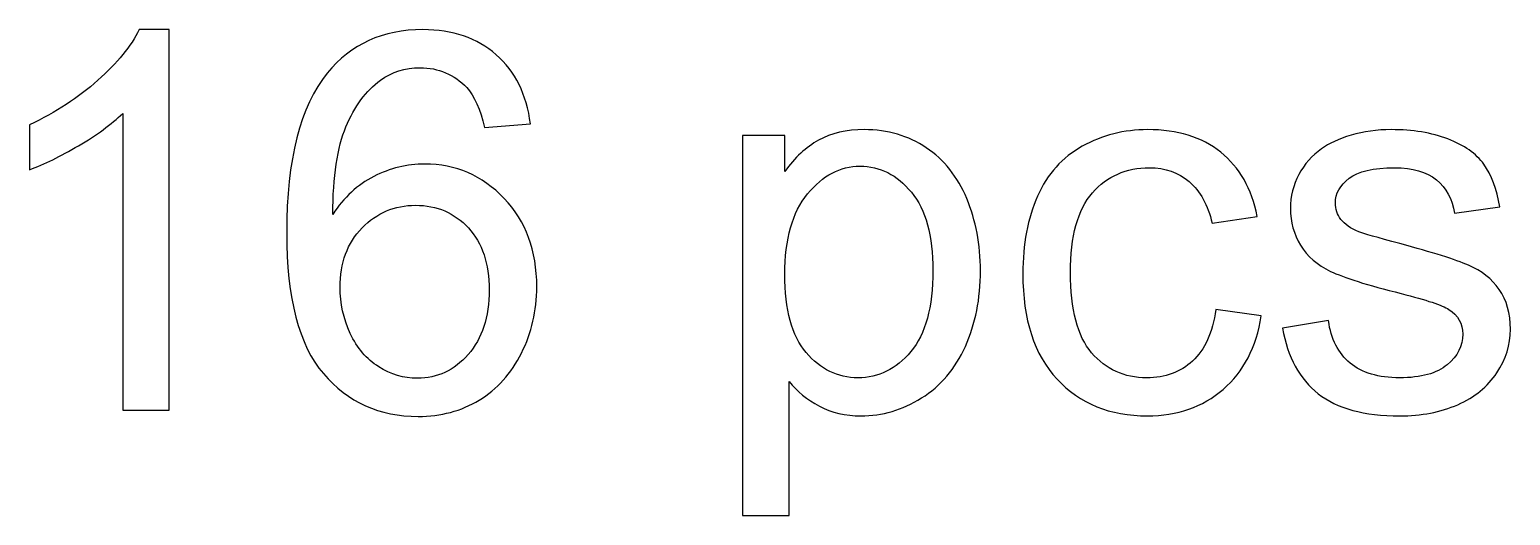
# Model space of a CAD drawing. Header units: millimetres. Extents: x -182 to 182, y -145 to 145.
# Drawn here: x -33.77 to -21.92, y -51.98 to -48.1 of the extents above; entities that cross this region are included whole.
import ezdxf

# ---------------------------------------------------------------- set-up
doc = ezdxf.new("R2010")
doc.units = ezdxf.units.MM
doc.header["$MEASUREMENT"] = 0
doc.layers.add('layer 1', color=7, linetype='Continuous')

msp = doc.modelspace()

# ---------------------------------------------------------------- linework, layer by layer
at = {"layer": 'layer 1', "color": 242}
for points, knots in [([(-32.6553, -51.1399), (-32.6553, -51.1399), (-33.0278, -51.1399), (-33.0278, -51.1399), (-33.0278, -51.1399), (-33.0278, -51.1399), (-33.0278, -48.7678), (-33.0278, -48.7678), (-33.0278, -48.7678), (-33.1174, -48.8539), (-33.2353, -48.9393), (-33.3806, -49.0247), (-33.3806, -49.0247), (-33.526, -49.11), (-33.6572, -49.1742), (-33.7729, -49.2166), (-33.7729, -49.2166), (-33.7729, -49.2166), (-33.7729, -48.8567), (-33.7729, -48.8567), (-33.7729, -48.8567), (-33.5648, -48.7594), (-33.3827, -48.6408), (-33.2268, -48.5011), (-33.2268, -48.5011), (-33.0709, -48.3621), (-32.9601, -48.2274), (-32.8952, -48.0962), (-32.8952, -48.0962), (-32.8952, -48.0962), (-32.6553, -48.0962), (-32.6553, -48.0962), (-32.6553, -48.0962), (-32.6553, -48.0962), (-32.6553, -51.1399), (-32.6553, -51.1399)], [0, 0, 0, 0, 0.1, 0.1, 0.1, 0.1, 0.2, 0.2, 0.2, 0.2, 0.3, 0.3, 0.3, 0.3, 0.4, 0.4, 0.4, 0.4, 0.5, 0.5, 0.5, 0.5, 0.6, 0.6, 0.6, 0.6, 0.7, 0.7, 0.7, 0.7, 0.8, 0.8, 0.8, 0.8, 1, 1, 1, 1]), ([(-29.7633, -48.8497), (-29.7633, -48.8497), (-30.1316, -48.8793), (-30.1316, -48.8793), (-30.1316, -48.8793), (-30.1647, -48.7333), (-30.212, -48.6267), (-30.2734, -48.5604), (-30.2734, -48.5604), (-30.3743, -48.4539), (-30.4992, -48.401), (-30.6473, -48.401), (-30.6473, -48.401), (-30.7666, -48.401), (-30.8724, -48.4341), (-30.9634, -48.5004), (-30.9634, -48.5004), (-31.0805, -48.5858), (-31.1723, -48.71), (-31.2407, -48.8737), (-31.2407, -48.8737), (-31.3084, -49.0381), (-31.3437, -49.2716), (-31.3465, -49.5743), (-31.3465, -49.5743), (-31.2569, -49.4381), (-31.1469, -49.3365), (-31.017, -49.2709), (-31.017, -49.2709), (-30.8872, -49.2046), (-30.7518, -49.1714), (-30.6092, -49.1714), (-30.6092, -49.1714), (-30.3609, -49.1714), (-30.1492, -49.2631), (-29.9742, -49.4459), (-29.9742, -49.4459), (-29.8, -49.6286), (-29.7125, -49.8643), (-29.7125, -50.1542), (-29.7125, -50.1542), (-29.7125, -50.3447), (-29.7534, -50.5211), (-29.8352, -50.6848), (-29.8352, -50.6848), (-29.9178, -50.8485), (-30.03, -50.9734), (-30.1739, -51.0602), (-30.1739, -51.0602), (-30.3171, -51.147), (-30.4801, -51.1907), (-30.6622, -51.1907), (-30.6622, -51.1907), (-30.9719, -51.1907), (-31.2252, -51.0764), (-31.4213, -50.8485), (-31.4213, -50.8485), (-31.6168, -50.6206), (-31.7148, -50.2446), (-31.7148, -49.721), (-31.7148, -49.721), (-31.7148, -49.1354), (-31.6062, -48.7093), (-31.3896, -48.4433), (-31.3896, -48.4433), (-31.2005, -48.2119), (-30.9458, -48.0962), (-30.6248, -48.0962), (-30.6248, -48.0962), (-30.3863, -48.0962), (-30.1901, -48.1632), (-30.0377, -48.2965), (-30.0377, -48.2965), (-29.8853, -48.4299), (-29.7936, -48.614), (-29.7633, -48.8497)], [0, 0, 0, 0, 0.05, 0.05, 0.05, 0.05, 0.1, 0.1, 0.1, 0.1, 0.15, 0.15, 0.15, 0.15, 0.2, 0.2, 0.2, 0.2, 0.25, 0.25, 0.25, 0.25, 0.3, 0.3, 0.3, 0.3, 0.35, 0.35, 0.35, 0.35, 0.4, 0.4, 0.4, 0.4, 0.45, 0.45, 0.45, 0.45, 0.5, 0.5, 0.5, 0.5, 0.55, 0.55, 0.55, 0.55, 0.6, 0.6, 0.6, 0.6, 0.65, 0.65, 0.65, 0.65, 0.7, 0.7, 0.7, 0.7, 0.75, 0.75, 0.75, 0.75, 0.8, 0.8, 0.8, 0.8, 0.85, 0.85, 0.85, 0.85, 0.9, 0.9, 0.9, 0.9, 1, 1, 1, 1]), ([(-28.0657, -51.9823), (-28.0657, -51.9823), (-28.0657, -48.9428), (-28.0657, -48.9428), (-28.0657, -48.9428), (-28.0657, -48.9428), (-27.727, -48.9428), (-27.727, -48.9428), (-27.727, -48.9428), (-27.727, -48.9428), (-27.727, -49.2314), (-27.727, -49.2314), (-27.727, -49.2314), (-27.6473, -49.1199), (-27.557, -49.0359), (-27.4561, -48.9802), (-27.4561, -48.9802), (-27.3559, -48.9245), (-27.2339, -48.8963), (-27.0906, -48.8963), (-27.0906, -48.8963), (-26.903, -48.8963), (-26.7379, -48.9442), (-26.5946, -49.0409), (-26.5946, -49.0409), (-26.4514, -49.1368), (-26.3435, -49.273), (-26.2701, -49.448), (-26.2701, -49.448), (-26.1974, -49.6237), (-26.1607, -49.8156), (-26.1607, -50.0251), (-26.1607, -50.0251), (-26.1607, -50.2488), (-26.2009, -50.4506), (-26.2814, -50.6305), (-26.2814, -50.6305), (-26.3618, -50.8097), (-26.4789, -50.9473), (-26.6327, -51.0432), (-26.6327, -51.0432), (-26.7858, -51.1385), (-26.9474, -51.1865), (-27.1167, -51.1865), (-27.1167, -51.1865), (-27.2409, -51.1865), (-27.3524, -51.1604), (-27.4505, -51.1082), (-27.4505, -51.1082), (-27.5492, -51.0559), (-27.6297, -50.9903), (-27.6932, -50.9106), (-27.6932, -50.9106), (-27.6932, -50.9106), (-27.6932, -51.9823), (-27.6932, -51.9823), (-27.6932, -51.9823), (-27.6932, -51.9823), (-28.0657, -51.9823), (-28.0657, -51.9823)], [0, 0, 0, 0, 0.0625, 0.0625, 0.0625, 0.0625, 0.125, 0.125, 0.125, 0.125, 0.1875, 0.1875, 0.1875, 0.1875, 0.25, 0.25, 0.25, 0.25, 0.3125, 0.3125, 0.3125, 0.3125, 0.375, 0.375, 0.375, 0.375, 0.4375, 0.4375, 0.4375, 0.4375, 0.5, 0.5, 0.5, 0.5, 0.5625, 0.5625, 0.5625, 0.5625, 0.625, 0.625, 0.625, 0.625, 0.6875, 0.6875, 0.6875, 0.6875, 0.75, 0.75, 0.75, 0.75, 0.8125, 0.8125, 0.8125, 0.8125, 0.875, 0.875, 0.875, 0.875, 1, 1, 1, 1]), ([(-24.2762, -50.3356), (-24.2762, -50.3356), (-23.9121, -50.3864), (-23.9121, -50.3864), (-23.9121, -50.3864), (-23.9524, -50.6368), (-24.054, -50.8323), (-24.2184, -50.9741), (-24.2184, -50.9741), (-24.3828, -51.1159), (-24.5852, -51.1865), (-24.8244, -51.1865), (-24.8244, -51.1865), (-25.1243, -51.1865), (-25.3656, -51.0884), (-25.5476, -50.8923), (-25.5476, -50.8923), (-25.7304, -50.6961), (-25.8214, -50.4153), (-25.8214, -50.0498), (-25.8214, -50.0498), (-25.8214, -49.8128), (-25.7819, -49.606), (-25.7035, -49.4282), (-25.7035, -49.4282), (-25.6252, -49.2511), (-25.506, -49.1178), (-25.3451, -49.0296), (-25.3451, -49.0296), (-25.185, -48.9407), (-25.0107, -48.8963), (-24.8216, -48.8963), (-24.8216, -48.8963), (-24.5838, -48.8963), (-24.3884, -48.9562), (-24.2374, -49.0769), (-24.2374, -49.0769), (-24.0857, -49.1975), (-23.9883, -49.369), (-23.946, -49.5905), (-23.946, -49.5905), (-23.946, -49.5905), (-24.3058, -49.6455), (-24.3058, -49.6455), (-24.3058, -49.6455), (-24.3404, -49.4981), (-24.4011, -49.3873), (-24.4893, -49.3125), (-24.4893, -49.3125), (-24.5768, -49.2384), (-24.6826, -49.201), (-24.8068, -49.201), (-24.8068, -49.201), (-24.9945, -49.201), (-25.1469, -49.2681), (-25.2647, -49.4021), (-25.2647, -49.4021), (-25.3818, -49.5369), (-25.4404, -49.7486), (-25.4404, -50.0392), (-25.4404, -50.0392), (-25.4404, -50.3342), (-25.3839, -50.5479), (-25.271, -50.6813), (-25.271, -50.6813), (-25.1574, -50.8146), (-25.01, -50.8817), (-24.8287, -50.8817), (-24.8287, -50.8817), (-24.6819, -50.8817), (-24.5598, -50.8372), (-24.4625, -50.7476), (-24.4625, -50.7476), (-24.3644, -50.6587), (-24.3023, -50.5211), (-24.2762, -50.3356)], [0, 0, 0, 0, 0.05, 0.05, 0.05, 0.05, 0.1, 0.1, 0.1, 0.1, 0.15, 0.15, 0.15, 0.15, 0.2, 0.2, 0.2, 0.2, 0.25, 0.25, 0.25, 0.25, 0.3, 0.3, 0.3, 0.3, 0.35, 0.35, 0.35, 0.35, 0.4, 0.4, 0.4, 0.4, 0.45, 0.45, 0.45, 0.45, 0.5, 0.5, 0.5, 0.5, 0.55, 0.55, 0.55, 0.55, 0.6, 0.6, 0.6, 0.6, 0.65, 0.65, 0.65, 0.65, 0.7, 0.7, 0.7, 0.7, 0.75, 0.75, 0.75, 0.75, 0.8, 0.8, 0.8, 0.8, 0.85, 0.85, 0.85, 0.85, 0.9, 0.9, 0.9, 0.9, 1, 1, 1, 1]), ([(-23.7428, -50.4837), (-23.7428, -50.4837), (-23.3745, -50.4245), (-23.3745, -50.4245), (-23.3745, -50.4245), (-23.354, -50.5719), (-23.2962, -50.6848), (-23.2016, -50.7638), (-23.2016, -50.7638), (-23.1071, -50.8422), (-22.9744, -50.8817), (-22.8051, -50.8817), (-22.8051, -50.8817), (-22.6336, -50.8817), (-22.5066, -50.8471), (-22.4234, -50.7772), (-22.4234, -50.7772), (-22.3408, -50.7081), (-22.2992, -50.6263), (-22.2992, -50.5324), (-22.2992, -50.5324), (-22.2992, -50.4485), (-22.3366, -50.3821), (-22.4107, -50.3342), (-22.4107, -50.3342), (-22.4629, -50.301), (-22.5899, -50.2594), (-22.7917, -50.2079), (-22.7917, -50.2079), (-23.064, -50.1394), (-23.2524, -50.0802), (-23.3582, -50.0301), (-23.3582, -50.0301), (-23.4634, -49.9793), (-23.5431, -49.9101), (-23.5974, -49.8212), (-23.5974, -49.8212), (-23.6518, -49.733), (-23.6793, -49.635), (-23.6793, -49.5277), (-23.6793, -49.5277), (-23.6793, -49.4296), (-23.6567, -49.3393), (-23.6122, -49.2561), (-23.6122, -49.2561), (-23.5671, -49.1728), (-23.5064, -49.1037), (-23.4295, -49.0486), (-23.4295, -49.0486), (-23.3716, -49.0063), (-23.2926, -48.9703), (-23.1931, -48.9407), (-23.1931, -48.9407), (-23.093, -48.9111), (-22.9864, -48.8963), (-22.8721, -48.8963), (-22.8721, -48.8963), (-22.7, -48.8963), (-22.549, -48.9209), (-22.4192, -48.971), (-22.4192, -48.971), (-22.2886, -49.0204), (-22.1927, -49.0882), (-22.1306, -49.1728), (-22.1306, -49.1728), (-22.0692, -49.2582), (-22.0262, -49.3718), (-22.0029, -49.5143), (-22.0029, -49.5143), (-22.0029, -49.5143), (-22.3669, -49.5651), (-22.3669, -49.5651), (-22.3669, -49.5651), (-22.3832, -49.4508), (-22.4312, -49.3612), (-22.5102, -49.297), (-22.5102, -49.297), (-22.5892, -49.2328), (-22.7007, -49.201), (-22.8453, -49.201), (-22.8453, -49.201), (-23.0153, -49.201), (-23.1374, -49.2293), (-23.2101, -49.2857), (-23.2101, -49.2857), (-23.2827, -49.3422), (-23.3194, -49.4085), (-23.3194, -49.484), (-23.3194, -49.484), (-23.3194, -49.532), (-23.3046, -49.5757), (-23.2743, -49.6145), (-23.2743, -49.6145), (-23.2439, -49.654), (-23.1967, -49.6872), (-23.1318, -49.7133), (-23.1318, -49.7133), (-23.0944, -49.7274), (-22.9857, -49.7591), (-22.8037, -49.8085), (-22.8037, -49.8085), (-22.5412, -49.8784), (-22.3578, -49.9362), (-22.2534, -49.9807), (-22.2534, -49.9807), (-22.1489, -50.0251), (-22.0671, -50.0907), (-22.0078, -50.1754), (-22.0078, -50.1754), (-21.9478, -50.2608), (-21.9182, -50.3666), (-21.9182, -50.4936), (-21.9182, -50.4936), (-21.9182, -50.6171), (-21.9542, -50.7335), (-22.0269, -50.8429), (-22.0269, -50.8429), (-22.0995, -50.9522), (-22.204, -51.0369), (-22.3401, -51.0969), (-22.3401, -51.0969), (-22.477, -51.1568), (-22.6315, -51.1865), (-22.8037, -51.1865), (-22.8037, -51.1865), (-23.0887, -51.1865), (-23.3067, -51.1272), (-23.4563, -51.0094), (-23.4563, -51.0094), (-23.6059, -50.8908), (-23.7011, -50.7159), (-23.7428, -50.4837)], [0, 0, 0, 0, 0.0294118, 0.0294118, 0.0294118, 0.0294118, 0.0588235, 0.0588235, 0.0588235, 0.0588235, 0.0882353, 0.0882353, 0.0882353, 0.0882353, 0.1176471, 0.1176471, 0.1176471, 0.1176471, 0.1470588, 0.1470588, 0.1470588, 0.1470588, 0.1764706, 0.1764706, 0.1764706, 0.1764706, 0.2058824, 0.2058824, 0.2058824, 0.2058824, 0.2352941, 0.2352941, 0.2352941, 0.2352941, 0.2647059, 0.2647059, 0.2647059, 0.2647059, 0.2941176, 0.2941176, 0.2941176, 0.2941176, 0.3235294, 0.3235294, 0.3235294, 0.3235294, 0.3529412, 0.3529412, 0.3529412, 0.3529412, 0.3823529, 0.3823529, 0.3823529, 0.3823529, 0.4117647, 0.4117647, 0.4117647, 0.4117647, 0.4411765, 0.4411765, 0.4411765, 0.4411765, 0.4705882, 0.4705882, 0.4705882, 0.4705882, 0.5, 0.5, 0.5, 0.5, 0.5294118, 0.5294118, 0.5294118, 0.5294118, 0.5588235, 0.5588235, 0.5588235, 0.5588235, 0.5882353, 0.5882353, 0.5882353, 0.5882353, 0.6176471, 0.6176471, 0.6176471, 0.6176471, 0.6470588, 0.6470588, 0.6470588, 0.6470588, 0.6764706, 0.6764706, 0.6764706, 0.6764706, 0.7058824, 0.7058824, 0.7058824, 0.7058824, 0.7352941, 0.7352941, 0.7352941, 0.7352941, 0.7647059, 0.7647059, 0.7647059, 0.7647059, 0.7941176, 0.7941176, 0.7941176, 0.7941176, 0.8235294, 0.8235294, 0.8235294, 0.8235294, 0.8529412, 0.8529412, 0.8529412, 0.8529412, 0.8823529, 0.8823529, 0.8823529, 0.8823529, 0.9117647, 0.9117647, 0.9117647, 0.9117647, 0.9411765, 0.9411765, 0.9411765, 0.9411765, 1, 1, 1, 1]), ([(-27.727, -50.0548), (-27.727, -50.3363), (-27.6699, -50.5444), (-27.5563, -50.6792), (-27.5563, -50.6792), (-27.442, -50.8139), (-27.3037, -50.8817), (-27.1414, -50.8817), (-27.1414, -50.8817), (-26.9763, -50.8817), (-26.8352, -50.8118), (-26.7181, -50.6721), (-26.7181, -50.6721), (-26.6003, -50.5324), (-26.5417, -50.3165), (-26.5417, -50.0237), (-26.5417, -50.0237), (-26.5417, -49.7443), (-26.5989, -49.5355), (-26.7139, -49.3965), (-26.7139, -49.3965), (-26.8289, -49.2575), (-26.9657, -49.1883), (-27.1252, -49.1883), (-27.1252, -49.1883), (-27.2832, -49.1883), (-27.4229, -49.2624), (-27.5443, -49.4099), (-27.5443, -49.4099), (-27.6664, -49.5581), (-27.727, -49.7725), (-27.727, -50.0548)], [0, 0, 0, 0, 0.1111111, 0.1111111, 0.1111111, 0.1111111, 0.2222222, 0.2222222, 0.2222222, 0.2222222, 0.3333333, 0.3333333, 0.3333333, 0.3333333, 0.4444444, 0.4444444, 0.4444444, 0.4444444, 0.5555556, 0.5555556, 0.5555556, 0.5555556, 0.6666667, 0.6666667, 0.6666667, 0.6666667, 0.7777778, 0.7777778, 0.7777778, 0.7777778, 1, 1, 1, 1]), ([(-31.2873, -50.1578), (-31.2873, -50.2862), (-31.2598, -50.409), (-31.2054, -50.5261), (-31.2054, -50.5261), (-31.1511, -50.6432), (-31.0749, -50.7321), (-30.9782, -50.7935), (-30.9782, -50.7935), (-30.8809, -50.8549), (-30.7779, -50.8859), (-30.6685, -50.8859), (-30.6685, -50.8859), (-30.5098, -50.8859), (-30.3743, -50.8224), (-30.2621, -50.6954), (-30.2621, -50.6954), (-30.1499, -50.5684), (-30.0935, -50.3963), (-30.0935, -50.1782), (-30.0935, -50.1782), (-30.0935, -49.9687), (-30.1492, -49.8036), (-30.26, -49.6829), (-30.26, -49.6829), (-30.3708, -49.5623), (-30.5119, -49.5016), (-30.6833, -49.5016), (-30.6833, -49.5016), (-30.8512, -49.5016), (-30.9945, -49.5623), (-31.1116, -49.6829), (-31.1116, -49.6829), (-31.2287, -49.8036), (-31.2873, -49.9616), (-31.2873, -50.1578)], [0, 0, 0, 0, 0.1, 0.1, 0.1, 0.1, 0.2, 0.2, 0.2, 0.2, 0.3, 0.3, 0.3, 0.3, 0.4, 0.4, 0.4, 0.4, 0.5, 0.5, 0.5, 0.5, 0.6, 0.6, 0.6, 0.6, 0.7, 0.7, 0.7, 0.7, 0.8, 0.8, 0.8, 0.8, 1, 1, 1, 1])]:
    msp.add_open_spline(points, degree=3, knots=knots, dxfattribs=at)

doc.saveas('drawing.dxf')
